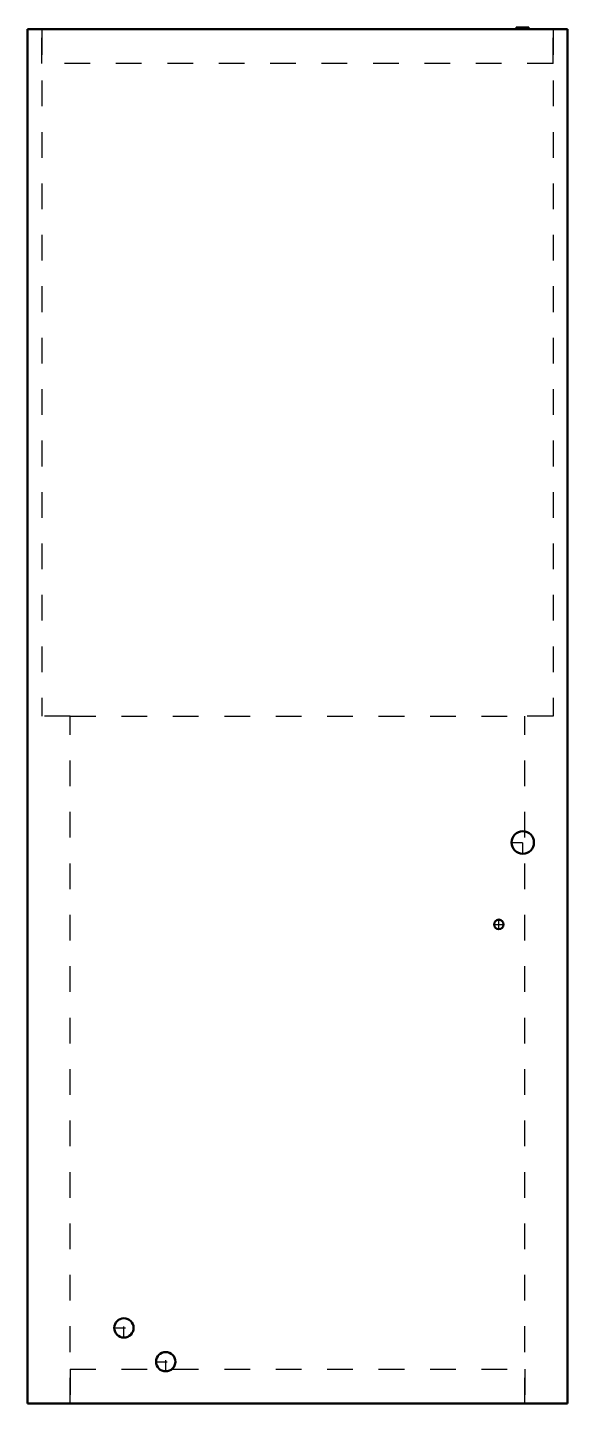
# Model space of a CAD drawing. Header units: inches. Extents: x -10.5 to 10.5, y 0 to 53.5.
import ezdxf

# ---------------------------------------------------------------- set-up
doc = ezdxf.new("R2010")
doc.units = ezdxf.units.IN
doc.header["$MEASUREMENT"] = 0
doc.linetypes.add('Center', pattern=[1.5, 0.45, -0.5, 0.05, -0.5])
doc.linetypes.add('Dashed', pattern=[2, 1, -1])
for name, color, linetype, lineweight in [('AM_0', 7, 'Continuous', 50), ('AM_7', 7, 'Center', 25), ('AM_9', 6, 'Dashed', 25)]:
    doc.layers.add(name, color=color, linetype=linetype, lineweight=lineweight)

# ---------------------------------------------------------------- blocks, each defined once
blk = doc.blocks.new('1_DFVE36CP1400_PART8_0_in_DFVE36CP1400_0')
at = {"layer": 'AM_9'}
for p, q in [((-9.9375, 53.4375), (-9.9375, 26.71875)), ((9.9375, 53.4375), (9.9375, 26.71875)), ((-8.84375, 26.71875), (-9.9375, 26.71875)), ((9.9375, 26.71875), (8.84375, 26.71875))]:
    blk.add_line(p, q, dxfattribs=at)
blk = doc.blocks.new('2_DFVE36CP1400_PART7_0_in_DFVE36CP1400_0')
at = {"layer": 'AM_9'}
for p, q in [((-8.84375, 26.71875), (8.84375, 26.71875)), ((-8.84375, 0), (-8.84375, 26.71875)), ((8.84375, 0), (8.84375, 26.71875))]:
    blk.add_line(p, q, dxfattribs=at)
blk = doc.blocks.new('3_DFVE36CP1400_PART6_0_in_DFVE36CP1400_0')
at = {"layer": 'AM_0'}
for p, q in [((8.5, 53.5), (9, 53.5)), ((8.5, 53.5), (8.5, 53.4375)), ((9, 53.4375), (9, 53.5))]:
    blk.add_line(p, q, dxfattribs=at)
blk = doc.blocks.new('4_DFVE36CP1400_PART5_0_in_DFVE36CP1400_0')
at = {"layer": 'AM_0'}
blk.add_circle((8.76, 21.8125), 0.4375, dxfattribs=at)
at = {"layer": 'AM_7'}
for p, q in [((8.76, 21.353125), (8.76, 22.271875)), ((8.300625, 21.8125), (9.219375, 21.8125))]:
    blk.add_line(p, q, dxfattribs=at)
blk = doc.blocks.new('5_DFVE36CP1400_PART4_0_in_DFVE36CP1400_0')
at = {"layer": 'AM_0'}
blk.add_circle((7.83, 18.625), 0.1875, dxfattribs=at)
at = {"layer": 'AM_7'}
for p, q in [((7.83, 18.428125), (7.83, 18.821875)), ((7.633125, 18.625), (8.026875, 18.625))]:
    blk.add_line(p, q, dxfattribs=at)
blk = doc.blocks.new('6_DFVE36CP1400_PART3_0_in_DFVE36CP1400_0')
at = {"layer": 'AM_0'}
blk.add_circle((-6.75, 2.9375), 0.375, dxfattribs=at)
at = {"layer": 'AM_7'}
for p, q in [((-6.75, 2.54375), (-6.75, 3.33125)), ((-7.14375, 2.9375), (-6.35625, 2.9375))]:
    blk.add_line(p, q, dxfattribs=at)
blk = doc.blocks.new('7_DFVE36CP1400_PART2_0_in_DFVE36CP1400_0')
at = {"layer": 'AM_0'}
blk.add_circle((-5.125, 1.625), 0.375, dxfattribs=at)
at = {"layer": 'AM_7'}
for p, q in [((-5.51875, 1.625), (-4.73125, 1.625)), ((-5.125, 1.23125), (-5.125, 2.01875))]:
    blk.add_line(p, q, dxfattribs=at)
blk = doc.blocks.new('8_DFVE36CP1400_PART1_0_in_DFVE36CP1400_0')
at = {"layer": 'AM_0'}
for p, q in [((10.5, 53.437), (-10.5, 53.437)), ((-10.5, 53.437), (-10.5, 0)), ((10.5, 0), (10.5, 53.437)), ((-10.5, 0), (10.5, 0))]:
    blk.add_line(p, q, dxfattribs=at)
at = {"layer": 'AM_9'}
for p, q in [((-9.937, 52.102), (-9.937, 53.437)), ((9.938, 52.102), (9.938, 53.437)), ((9.938, 52.102), (-9.937, 52.102)), ((-8.844, 1.336), (-8.844, 0)), ((-8.844, 1.336), (8.844, 1.336)), ((8.844, 1.336), (8.844, 0))]:
    blk.add_line(p, q, dxfattribs=at)

msp = doc.modelspace()

# ---------------------------------------------------------------- block references
for name in ['8_DFVE36CP1400_PART1_0_in_DFVE36CP1400_0', '1_DFVE36CP1400_PART8_0_in_DFVE36CP1400_0', '3_DFVE36CP1400_PART6_0_in_DFVE36CP1400_0', '2_DFVE36CP1400_PART7_0_in_DFVE36CP1400_0', '4_DFVE36CP1400_PART5_0_in_DFVE36CP1400_0', '5_DFVE36CP1400_PART4_0_in_DFVE36CP1400_0', '6_DFVE36CP1400_PART3_0_in_DFVE36CP1400_0', '7_DFVE36CP1400_PART2_0_in_DFVE36CP1400_0']:
    msp.add_blockref(name, (0, 0))

doc.saveas('drawing.dxf')
